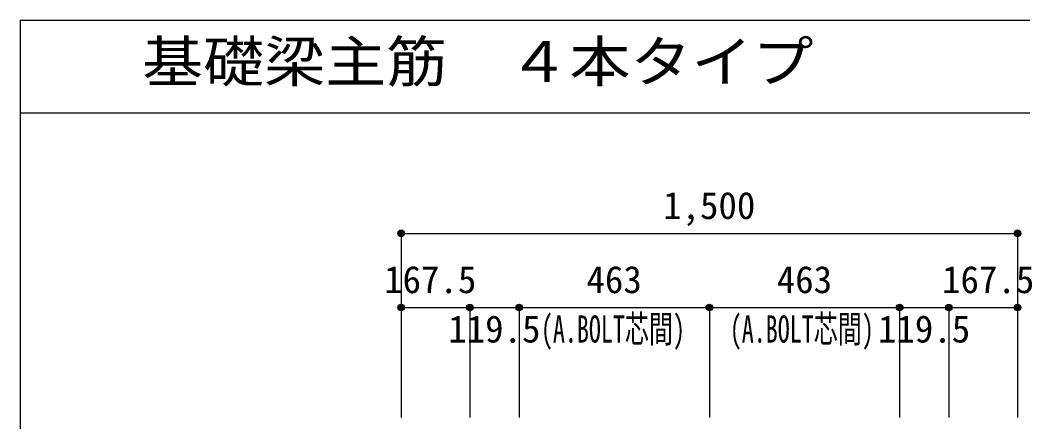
# Model space of a CAD drawing. Units: millimetres at full size, sheet at 1:30. Extents: x -5973 to 5954, y -4195 to 4201.
# Drawn here: x -5973 to -3533, y 3225 to 4201 of the extents above; entities that cross this region are included whole.
import ezdxf
from ezdxf.enums import TextEntityAlignment as Align

# ---------------------------------------------------------------- set-up
doc = ezdxf.new("R2010")
doc.units = ezdxf.units.MM
doc.header["$LTSCALE"] = 30
doc.header["$PDMODE"] = 32
doc.header["$PDSIZE"] = 15
for name, color, linetype in [('0-7_文字', 4, 'Continuous'), ('0-D_寸法', 4, 'Continuous'), ('6-7_文字', 7, 'Continuous'), ('F-0_枠', 6, 'Continuous')]:
    doc.layers.add(name, color=color, linetype=linetype)
doc.styles.add('ＭＳ ゴシック', font='')
doc.styles.get('ＭＳ ゴシック').set_extended_font_data('MS Gothic')

msp = doc.modelspace()

# ---------------------------------------------------------------- linework, layer by layer
at = {"layer": '0-D_寸法'}
for p, q in [((-5045.8, 3683.07), (-5045.8, 3503.07)), ((-5045.8, 3683.07), (-5045.8, 3503.07)), ((-5045.8, 3683.07), (-3545.8, 3683.07)), ((-5045.8, 3683.07), (-3545.8, 3683.07)), ((-3545.8, 3683.07), (-3545.8, 3503.07)), ((-5045.8, 3503.07), (-5045.8, 3236.03)), ((-5045.8, 3503.07), (-4878.3, 3503.07)), ((-5045.8, 3503.07), (-5045.8, 3236.03)), ((-4878.3, 3503.07), (-4878.3, 3236.03)), ((-4878.3, 3503.07), (-4758.8, 3503.07)), ((-4758.8, 3503.07), (-4758.8, 3236.03)), ((-4758.8, 3503.07), (-4295.8, 3503.07)), ((-4295.8, 3503.07), (-4295.8, 3236.03)), ((-4295.8, 3503.07), (-3832.8, 3503.07)), ((-3832.8, 3503.07), (-3832.8, 3236.03)), ((-3832.8, 3503.07), (-3713.3, 3503.07)), ((-3713.3, 3503.07), (-3713.3, 3236.03)), ((-3713.3, 3503.07), (-3545.8, 3503.07)), ((-3545.8, 3503.07), (-3545.8, 3236.03))]:
    msp.add_line(p, q, dxfattribs=at)
for centre, radius in [((-5045.8, 3683.07), 8), ((-5045.8, 3683.07), 7.2), ((-5045.8, 3683.07), 6.4), ((-5045.8, 3683.07), 5.6), ((-5045.8, 3683.07), 4.8), ((-5045.8, 3683.07), 4), ((-5045.8, 3683.07), 3.2), ((-5045.8, 3683.07), 2.4), ((-5045.8, 3683.07), 1.6), ((-3545.8, 3683.07), 8), ((-3545.8, 3683.07), 7.2), ((-3545.8, 3683.07), 6.4), ((-3545.8, 3683.07), 5.6), ((-3545.8, 3683.07), 4.8), ((-3545.8, 3683.07), 4), ((-3545.8, 3683.07), 3.2), ((-3545.8, 3683.07), 2.4), ((-3545.8, 3683.07), 1.6), ((-5045.8, 3683.07), 0.8), ((-3545.8, 3683.07), 0.8), ((-5045.8, 3503.07), 8), ((-5045.8, 3503.07), 7.2), ((-5045.8, 3503.07), 6.4), ((-5045.8, 3503.07), 5.6), ((-5045.8, 3503.07), 4.8), ((-5045.8, 3503.07), 4), ((-5045.8, 3503.07), 3.2), ((-5045.8, 3503.07), 2.4), ((-5045.8, 3503.07), 1.6), ((-5045.8, 3503.07), 0.8), ((-4878.3, 3503.07), 8), ((-4878.3, 3503.07), 7.2), ((-4878.3, 3503.07), 6.4), ((-4878.3, 3503.07), 5.6), ((-4878.3, 3503.07), 4.8), ((-4878.3, 3503.07), 4), ((-4878.3, 3503.07), 3.2), ((-4878.3, 3503.07), 2.4), ((-4878.3, 3503.07), 1.6), ((-4878.3, 3503.07), 0.8), ((-4758.8, 3503.07), 8), ((-4758.8, 3503.07), 7.2), ((-4758.8, 3503.07), 6.4), ((-4758.8, 3503.07), 5.6), ((-4758.8, 3503.07), 4.8), ((-4758.8, 3503.07), 4), ((-4758.8, 3503.07), 3.2), ((-4758.8, 3503.07), 2.4), ((-4758.8, 3503.07), 1.6), ((-4758.8, 3503.07), 0.8), ((-4295.8, 3503.07), 8), ((-4295.8, 3503.07), 7.2), ((-4295.8, 3503.07), 6.4), ((-4295.8, 3503.07), 5.6), ((-4295.8, 3503.07), 4.8), ((-4295.8, 3503.07), 4), ((-4295.8, 3503.07), 3.2), ((-4295.8, 3503.07), 2.4), ((-4295.8, 3503.07), 1.6), ((-4295.8, 3503.07), 0.8), ((-3832.8, 3503.07), 8), ((-3832.8, 3503.07), 7.2), ((-3832.8, 3503.07), 6.4), ((-3832.8, 3503.07), 5.6), ((-3832.8, 3503.07), 4.8), ((-3832.8, 3503.07), 4), ((-3832.8, 3503.07), 3.2), ((-3832.8, 3503.07), 2.4), ((-3832.8, 3503.07), 1.6), ((-3832.8, 3503.07), 0.8), ((-3713.3, 3503.07), 8), ((-3713.3, 3503.07), 7.2), ((-3713.3, 3503.07), 6.4), ((-3713.3, 3503.07), 5.6), ((-3713.3, 3503.07), 4.8), ((-3713.3, 3503.07), 4), ((-3713.3, 3503.07), 3.2), ((-3713.3, 3503.07), 2.4), ((-3713.3, 3503.07), 1.6), ((-3713.3, 3503.07), 0.8), ((-3545.8, 3503.07), 8), ((-3545.8, 3503.07), 7.2), ((-3545.8, 3503.07), 6.4), ((-3545.8, 3503.07), 5.6), ((-3545.8, 3503.07), 4.8), ((-3545.8, 3503.07), 4), ((-3545.8, 3503.07), 3.2), ((-3545.8, 3503.07), 2.4), ((-3545.8, 3503.07), 1.6), ((-3545.8, 3503.07), 0.8)]:
    msp.add_circle(centre, radius, dxfattribs=at)
at = {"layer": '0-D_寸法', "color": 7}
for p in [(-5045.8, 3683.07), (-5045.8, 3683.07), (-3545.8, 3683.07), (-5045.8, 3503.07), (-5045.8, 3503.07), (-4878.3, 3503.07), (-4878.3, 3503.07), (-4758.8, 3503.07), (-4758.8, 3503.07), (-4295.8, 3503.07), (-4295.8, 3503.07), (-3832.8, 3503.07), (-3832.8, 3503.07), (-3713.3, 3503.07), (-3713.3, 3503.07), (-3545.8, 3503.07), (-3545.8, 3503.07)]:
    msp.add_point(p, dxfattribs=at)
at = {"layer": 'F-0_枠'}
for q in [(5954.1, 4201.15), (-5972.88, -4195.24)]:
    msp.add_line((-5972.88, 4201.15), q, dxfattribs=at)
at = {"layer": 'F-0_枠', "color": 2}
msp.add_line((-5972.88, 3976.15), (3723.6, 3976.15), dxfattribs=at)

# ---------------------------------------------------------------- texts
at = {"layer": '0-7_文字', "style": 'ＭＳ ゴシック', "width": 0.65}
for p in [(-4705.56, 3397.96), (-4246.05, 3397.96)]:
    msp.add_text('(A.BOLT芯間)', height=65.98, dxfattribs=at).set_placement(p, align=Align.BOTTOM_LEFT)
at = {"layer": '0-D_寸法', "style": 'ＭＳ ゴシック'}
for s, p in [('1,500', (-4408.3, 3698.07)), ('167.5', (-5087.05, 3518.07)), ('463', (-4594.8, 3518.07)), ('463', (-4131.8, 3518.07)), ('167.5', (-3729.55, 3518.07)), ('119.5', (-4931.05, 3398.07)), ('119.5', (-3885.55, 3398.07))]:
    msp.add_text(s, height=65.98, dxfattribs=at).set_placement(p, align=Align.BOTTOM_LEFT)
at = {"layer": '6-7_文字', "color": 2, "style": 'ＭＳ ゴシック', "width": 1.1}
msp.add_text('\u3000\u3000基礎梁主筋\u3000４本タイプ', height=98.97, dxfattribs=at).set_placement((-5972.88, 4021.15), align=Align.BOTTOM_LEFT)

doc.saveas('drawing.dxf')
